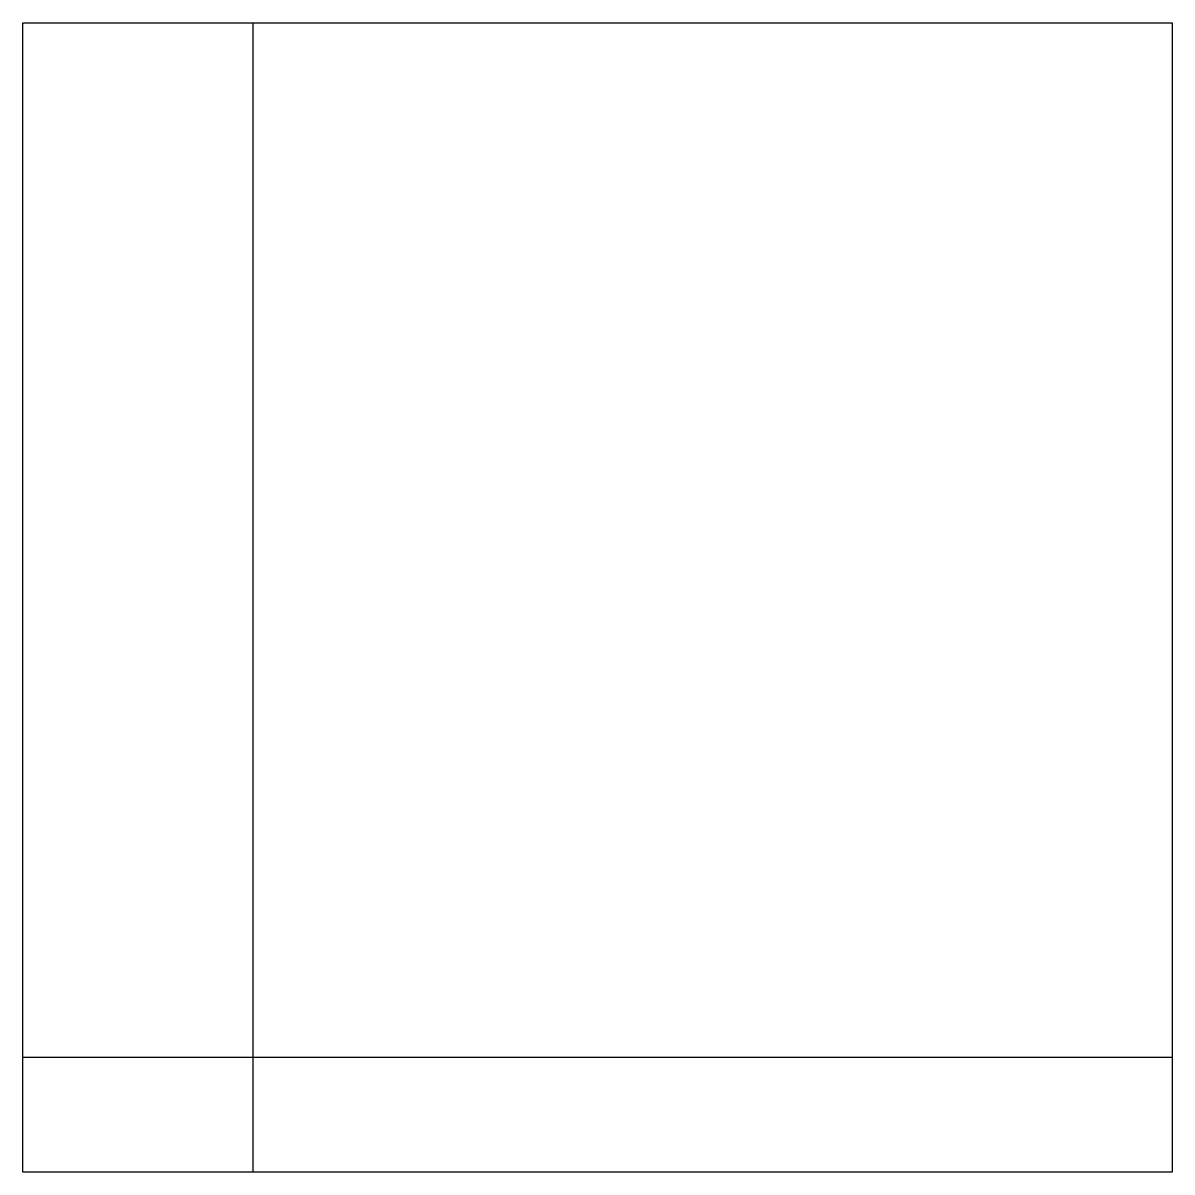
# Model space of a CAD drawing. Header units: inches. Extents: x 57.8 to 107.8, y 4.7 to 54.7.
import ezdxf

# ---------------------------------------------------------------- set-up
doc = ezdxf.new("R2010")
doc.units = ezdxf.units.IN
doc.header["$MEASUREMENT"] = 0

msp = doc.modelspace()

# ---------------------------------------------------------------- linework, layer by layer
for p, q in [((67.823, 54.687), (67.823, 4.687)), ((57.823, 9.687), (107.823, 9.687))]:
    msp.add_line(p, q)
msp.add_lwpolyline([(57.823, 54.687), (107.823, 54.687), (107.823, 4.687), (57.823, 4.687), (57.823, 54.687)])

doc.saveas('drawing.dxf')
